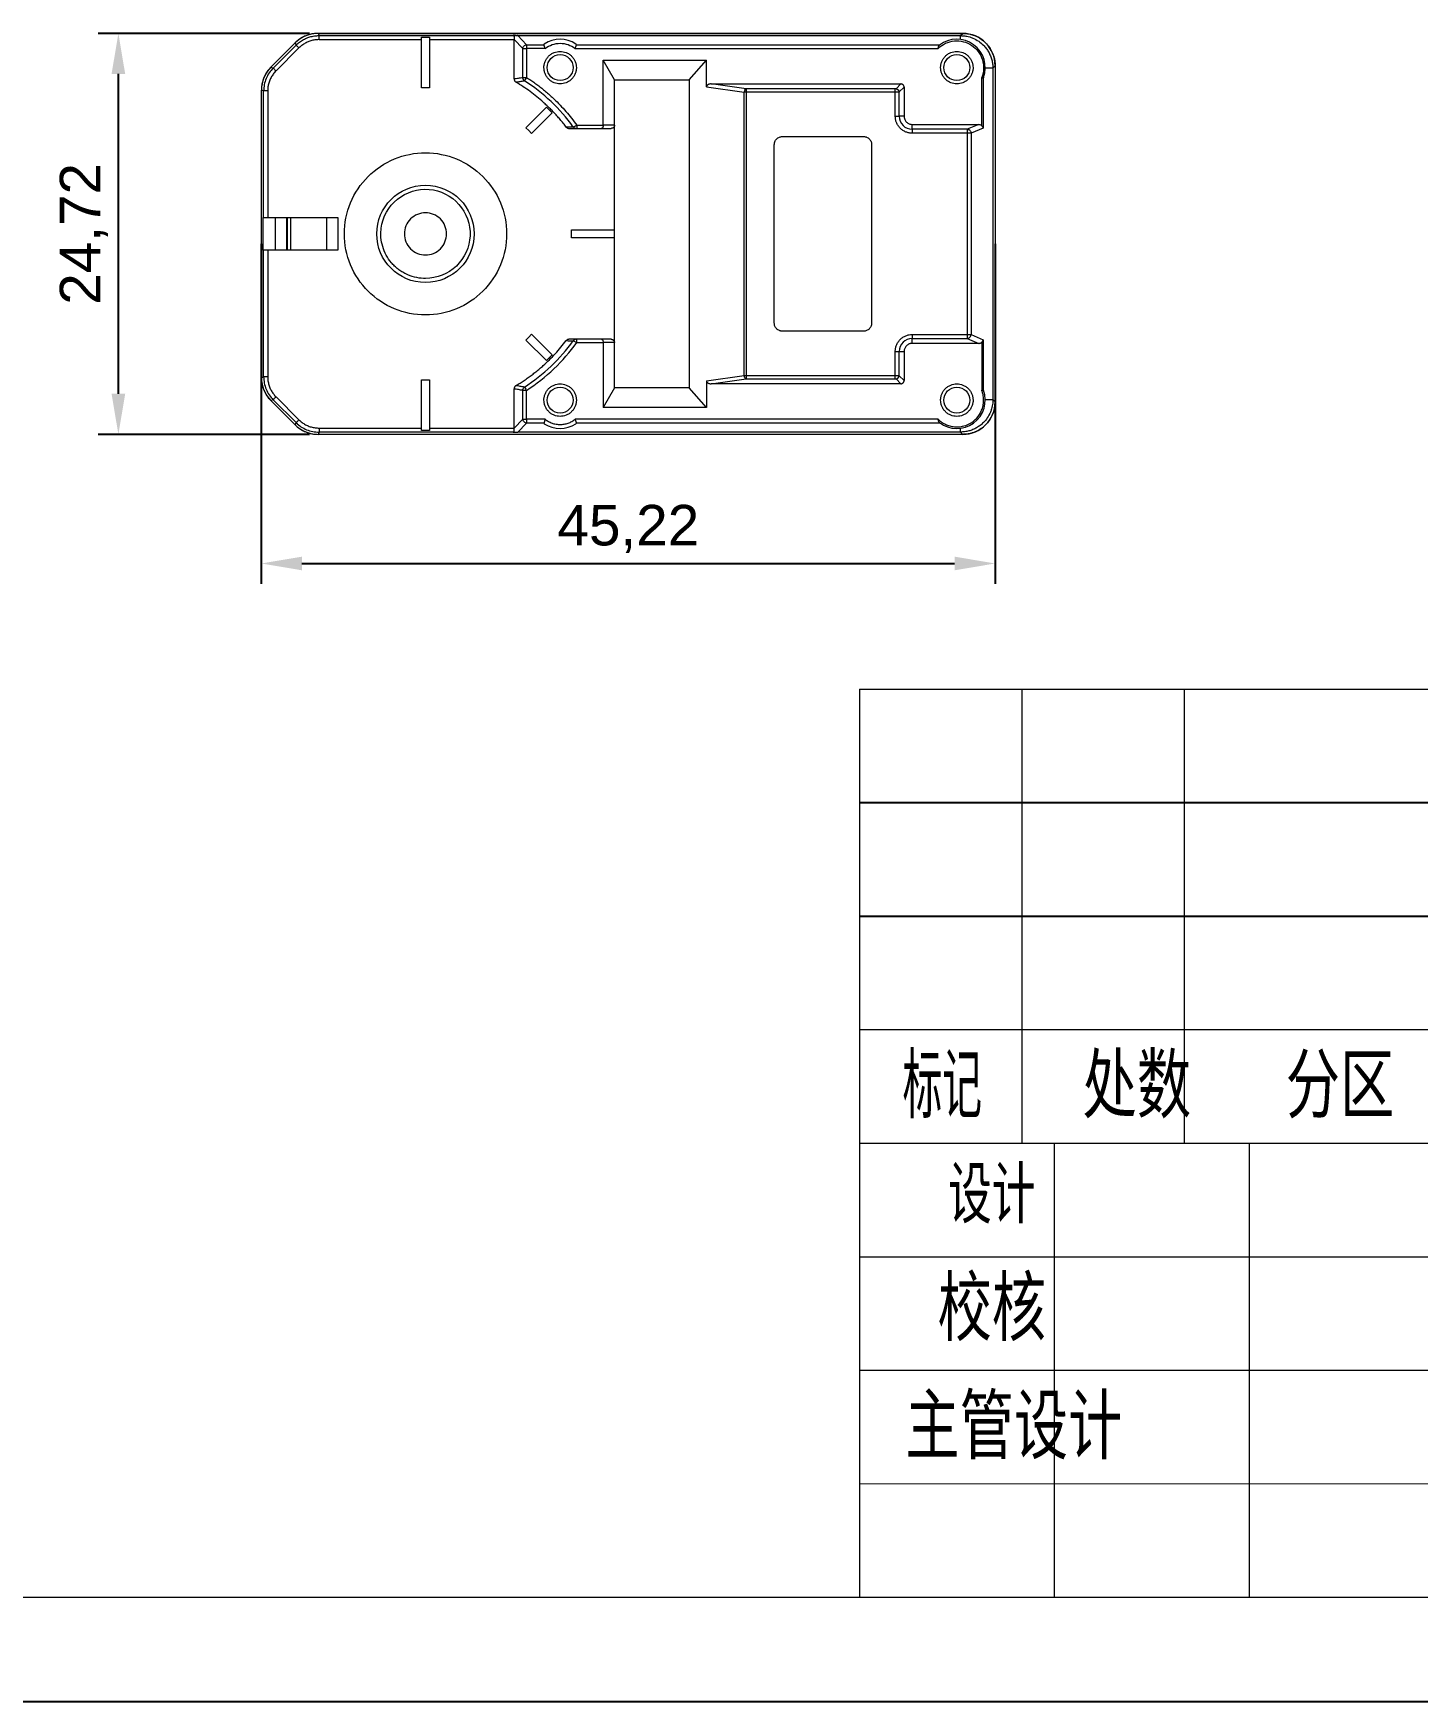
# Model space of a CAD drawing. Header units: millimetres. Extents: x 0 to 297, y 0 to 210.
# Drawn here: x 61.8 to 147.1, y 0 to 102.9 of the extents above; entities that cross this region are included whole.
import ezdxf

# ---------------------------------------------------------------- set-up
doc = ezdxf.new("R2010")
doc.units = ezdxf.units.MM
doc.layers.add('图框', color=7, linetype='Continuous')
doc.layers.add('标注层', color=90, linetype='Continuous')
doc.styles.add('SLDTEXTSTYLE0', font='TXT', dxfattribs={"width": 0.7, "bigfont": 'bigfont'})
doc.styles.get("Standard").update_dxf_attribs({"font": 'arial.ttf'})
doc.dimstyles.new('ISO-25', dxfattribs={"dimtxt": 2.5, "dimasz": 2.5, "dimexe": 1.25, "dimexo": 0.625, "dimtad": 1, "dimtxsty": 'Standard', "dimcen": 2.5, "dimadec": 0, "dimazin": 0, "dimtfac": 1, "dimtmove": 0, "dimatfit": 3, "dimfxl": 1, "dimarcsym": 0})

# ---------------------------------------------------------------- blocks, each defined once
blk = doc.blocks.new('*D2')
at = {"layer": 'Defpoints', "color": 0, "transparency": 16777216}
for p in [(75.86, 90.49), (121.09, 90.49), (121.09, 70.17)]:
    blk.add_point(p, dxfattribs=at)
at = {"layer": '标注层', "color": 0, "lineweight": -2, "transparency": 16777216}
for p, q in [((75.86, 89.87), (75.86, 68.92)), ((121.09, 89.87), (121.09, 68.92)), ((78.36, 70.17), (118.59, 70.17))]:
    blk.add_line(p, q, dxfattribs=at)
at = {"layer": '标注层', "color": 0, "transparency": 16777216}
for points in [[(78.36, 70.59), (78.36, 69.75), (75.86, 70.17)], [(118.59, 70.59), (118.59, 69.75), (121.09, 70.17)]]:
    blk.add_solid(points, dxfattribs=at)
at = {"layer": '标注层', "color": 0, "transparency": 16777216, "insert": (98.48, 72.3), "char_height": 2.5, "attachment_point": 5}
blk.add_mtext('45,22', dxfattribs=at)
blk = doc.blocks.new('*D3')
at = {"layer": 'Defpoints', "color": 0, "transparency": 16777216}
for p in [(67.05, 102.85), (79.44, 102.85), (79.44, 78.13)]:
    blk.add_point(p, dxfattribs=at)
at = {"layer": '标注层', "color": 0, "lineweight": -2, "transparency": 16777216}
for p, q in [((78.82, 102.85), (65.8, 102.85)), ((67.05, 80.63), (67.05, 100.35)), ((78.82, 78.13), (65.8, 78.13))]:
    blk.add_line(p, q, dxfattribs=at)
at = {"layer": '标注层', "color": 0, "transparency": 16777216}
for points in [[(66.63, 100.35), (67.47, 100.35), (67.05, 102.85)], [(66.63, 80.63), (67.47, 80.63), (67.05, 78.13)]]:
    blk.add_solid(points, dxfattribs=at)
at = {"layer": '标注层', "color": 0, "transparency": 16777216, "insert": (64.92, 90.49), "char_height": 2.5, "attachment_point": 5, "rotation": 90}
blk.add_mtext('24,72', dxfattribs=at)

msp = doc.modelspace()

# ---------------------------------------------------------------- linework, layer by layer
at = {"color": 7, "linetype": 'Continuous', "lineweight": 15}
for p, q in [((79.358, 102.853), (119.088, 102.853)), ((76.45, 100.773), (77.944, 102.267)), ((76.452, 100.772), (77.945, 102.265)), ((76.588, 100.716), (78.001, 102.129)), ((78.178, 101.952), (76.765, 100.539)), ((77.945, 102.265), (78.001, 102.129)), ((79.359, 102.851), (79.416, 102.715)), ((119.087, 102.851), (79.359, 102.851)), ((79.416, 102.715), (91.378, 102.715)), ((79.416, 102.465), (79.416, 102.715)), ((79.416, 102.465), (85.726, 102.465)), ((85.726, 102.611), (86.226, 102.611)), ((85.726, 99.491), (85.726, 102.465)), ((86.226, 102.465), (91.438, 102.465)), ((86.226, 102.465), (86.226, 99.491)), ((91.438, 102.48), (91.975, 101.924)), ((91.438, 102.48), (91.438, 102.465)), ((91.438, 100.049), (91.438, 102.465)), ((91.669, 102.712), (92.207, 102.155)), ((91.669, 102.712), (118.947, 102.712)), ((91.975, 100.139), (91.975, 101.924)), ((92.067, 101.924), (92.207, 101.924)), ((92.207, 102.155), (93.277, 102.155)), ((92.207, 101.924), (92.207, 100.139)), ((93.353, 101.924), (92.207, 101.924)), ((95.199, 101.924), (117.575, 101.924)), ((95.276, 102.155), (117.694, 102.155)), ((118.947, 102.712), (119.087, 102.851)), ((118.947, 102.477), (118.947, 102.712)), ((96.926, 101.191), (103.301, 101.191)), ((96.926, 97.191), (96.926, 101.191)), ((97.626, 99.991), (96.926, 101.191)), ((102.226, 99.991), (103.301, 101.191)), ((103.301, 99.558), (103.301, 101.191)), ((120.947, 100.712), (121.086, 100.851)), ((121.086, 100.851), (121.086, 80.131)), ((121.088, 100.853), (121.088, 80.129)), ((76.452, 100.772), (76.588, 100.716)), ((97.626, 97.191), (97.626, 99.991)), ((97.626, 99.991), (102.226, 99.991)), ((102.226, 99.991), (102.226, 80.991)), ((120.259, 97.167), (120.259, 100.13)), ((120.351, 100.112), (120.351, 97.015)), ((120.947, 100.712), (120.476, 100.712)), ((120.947, 100.712), (120.947, 80.271)), ((75.865, 81.623), (75.865, 99.359)), ((76.003, 99.302), (75.866, 99.358)), ((75.866, 81.624), (75.866, 99.358)), ((76.252, 99.302), (76.003, 99.302)), ((76.003, 91.491), (76.003, 99.302)), ((76.252, 99.302), (76.252, 91.491)), ((86.226, 99.491), (85.726, 99.491)), ((103.301, 99.558), (105.622, 99.231)), ((105.746, 99.428), (103.578, 99.733)), ((103.578, 99.733), (115.279, 99.733)), ((105.622, 81.752), (105.622, 99.231)), ((114.932, 99.428), (105.746, 99.428)), ((105.746, 99.231), (105.746, 81.752)), ((114.932, 99.231), (105.746, 99.231)), ((114.932, 97.741), (114.932, 99.231)), ((115.279, 99.733), (114.981, 99.435)), ((115.178, 99.238), (115.476, 99.537)), ((115.178, 97.741), (115.178, 99.238)), ((115.476, 99.537), (115.476, 97.741)), ((92.167, 97.035), (93.437, 98.305)), ((93.79, 97.951), (92.52, 96.682)), ((93.437, 98.305), (93.79, 97.951)), ((114.932, 97.741), (115.178, 97.741)), ((115.476, 97.741), (115.178, 97.741)), ((92.34, 96.855), (92.167, 97.035)), ((92.52, 96.682), (92.34, 96.855)), ((95.304, 97.191), (96.926, 97.191)), ((95.304, 96.991), (96.831, 96.991)), ((96.831, 96.991), (97.426, 96.991)), ((97.626, 97.191), (96.926, 97.191)), ((97.626, 90.741), (97.626, 97.191)), ((115.976, 96.943), (115.976, 97.241)), ((115.976, 97.241), (120.073, 97.241)), ((119.372, 96.943), (115.976, 96.943)), ((115.976, 96.943), (115.976, 96.696)), ((119.372, 96.696), (115.976, 96.696)), ((120.073, 97.241), (119.372, 96.943)), ((119.372, 96.857), (119.372, 96.696)), ((119.372, 96.696), (119.372, 84.286)), ((120.351, 97.015), (119.603, 96.696)), ((119.603, 96.696), (119.603, 84.286)), ((107.476, 84.991), (107.476, 95.991)), ((107.976, 96.491), (112.976, 96.491)), ((113.476, 95.991), (113.476, 84.991)), ((75.971, 89.491), (75.971, 91.491)), ((75.971, 91.491), (76.003, 91.491)), ((76.252, 91.491), (80.576, 91.491)), ((76.741, 89.491), (76.741, 91.491)), ((77.43, 89.491), (77.43, 91.491)), ((77.476, 89.491), (77.476, 91.491)), ((77.676, 89.491), (77.676, 91.491)), ((79.876, 91.491), (79.876, 89.491)), ((80.576, 91.491), (80.576, 89.491)), ((94.976, 90.741), (97.626, 90.741)), ((94.976, 90.241), (94.976, 90.741)), ((97.626, 90.241), (97.626, 90.741)), ((76.003, 89.491), (75.971, 89.491)), ((76.003, 81.68), (76.003, 89.491)), ((76.252, 89.491), (76.252, 81.68)), ((80.576, 89.491), (76.252, 89.491)), ((97.626, 90.241), (94.976, 90.241)), ((97.626, 83.791), (97.626, 90.241)), ((112.976, 84.491), (107.976, 84.491)), ((92.167, 83.947), (92.34, 84.127)), ((93.437, 82.677), (92.167, 83.947)), ((92.34, 84.127), (92.52, 84.301)), ((92.52, 84.301), (93.79, 83.031)), ((96.831, 83.991), (95.304, 83.991)), ((95.304, 83.791), (95.304, 83.991)), ((95.304, 83.791), (96.926, 83.791)), ((97.426, 83.991), (96.831, 83.991)), ((96.926, 83.791), (96.926, 79.791)), ((97.626, 83.791), (96.926, 83.791)), ((97.626, 80.991), (97.626, 83.791)), ((115.976, 84.286), (119.372, 84.286)), ((115.976, 84.286), (115.976, 84.04)), ((115.976, 84.04), (119.372, 84.04)), ((115.976, 83.741), (115.976, 84.04)), ((120.073, 83.741), (115.976, 83.741)), ((119.372, 84.04), (120.073, 83.741)), ((119.603, 84.286), (120.351, 83.967)), ((120.259, 83.816), (120.259, 80.852)), ((120.351, 83.967), (120.351, 80.87)), ((93.79, 83.031), (93.437, 82.677)), ((114.932, 83.241), (115.178, 83.241)), ((114.932, 81.752), (114.932, 83.241)), ((115.178, 81.744), (115.178, 83.241)), ((115.178, 83.241), (115.476, 83.241)), ((115.476, 83.241), (115.476, 81.446)), ((75.866, 81.624), (76.003, 81.68)), ((76.252, 81.68), (76.003, 81.68)), ((85.726, 81.491), (86.226, 81.491)), ((85.726, 78.517), (85.726, 81.491)), ((86.226, 81.491), (86.226, 78.517)), ((103.301, 81.424), (105.622, 81.752)), ((103.301, 81.424), (103.301, 79.791)), ((103.578, 81.249), (105.746, 81.555)), ((105.746, 81.752), (105.746, 81.623)), ((105.746, 81.752), (114.932, 81.752)), ((105.746, 81.555), (114.932, 81.555)), ((114.932, 81.555), (114.932, 81.752)), ((114.981, 81.547), (115.279, 81.249)), ((115.476, 81.446), (115.178, 81.744)), ((76.588, 80.266), (76.452, 80.21)), ((78.001, 78.853), (76.588, 80.266)), ((76.765, 80.443), (78.178, 79.03)), ((91.438, 78.517), (91.438, 80.934)), ((91.975, 79.059), (91.975, 80.843)), ((92.207, 79.059), (92.207, 80.844)), ((97.626, 80.991), (96.926, 79.791)), ((102.226, 80.991), (97.626, 80.991)), ((103.301, 79.791), (102.226, 80.991)), ((115.279, 81.249), (103.578, 81.249)), ((120.476, 80.271), (120.947, 80.271)), ((121.086, 80.131), (120.947, 80.271)), ((77.944, 78.715), (76.45, 80.209)), ((77.945, 78.717), (76.452, 80.21)), ((103.301, 79.791), (96.926, 79.791)), ((77.945, 78.717), (78.001, 78.853)), ((79.416, 78.267), (79.359, 78.131)), ((79.416, 78.517), (85.726, 78.517)), ((79.416, 78.517), (79.416, 78.267)), ((91.378, 78.267), (79.416, 78.267)), ((86.226, 78.371), (85.726, 78.371)), ((86.226, 78.517), (91.438, 78.517)), ((91.438, 78.503), (91.975, 79.059)), ((91.438, 78.517), (91.438, 78.503)), ((92.207, 78.828), (91.669, 78.271)), ((118.947, 78.271), (91.669, 78.271)), ((93.353, 79.059), (92.207, 79.059)), ((93.277, 78.828), (92.207, 78.828)), ((117.575, 79.059), (95.199, 79.059)), ((117.694, 78.828), (95.276, 78.828)), ((118.947, 78.271), (118.947, 78.505)), ((118.947, 78.271), (119.087, 78.131)), ((119.088, 78.129), (79.358, 78.129)), ((119.087, 78.131), (79.359, 78.131))]:
    msp.add_line(p, q, dxfattribs=at)
at = {"color": 7, "linetype": 'Continuous', "lineweight": 15, "flags": 128}
for points in [[(78.001, 102.129), (78.005, 102.125), (78.016, 102.115), (78.032, 102.099), (78.054, 102.077), (78.081, 102.05), (78.111, 102.02), (78.144, 101.987), (78.178, 101.952)], [(76.765, 80.443), (76.731, 80.409), (76.698, 80.376), (76.668, 80.346), (76.641, 80.319), (76.619, 80.297), (76.602, 80.28), (76.592, 80.27), (76.588, 80.266)]]:
    msp.add_lwpolyline(points, dxfattribs=at)
at = {"color": 7, "linetype": 'Continuous', "lineweight": 15}
for centre, radius in [((94.276, 100.741), 0.8), ((118.726, 100.741), 0.8), ((85.976, 90.491), 3), ((94.276, 80.241), 0.8), ((118.726, 80.241), 0.8)]:
    msp.add_circle(centre, radius, dxfattribs=at)
for centre, radius, start, end in [((94.276, 100.741), 1.75, 56.12339, 123.87661), ((118.726, 100.741), 1.75, 339.65418, 127.82292), ((85.976, 90.491), 11.243, 35.86268, 57.14451), ((105.915, 99.208), 0.294, 148.68421, 175.65647), ((115.976, 97.741), 0.799, 180, 270), ((85.976, 90.491), 11.243, 302.85546, 324.13732), ((95.246, 83.804), 0.187, 90.48736, 147.53464), ((115.976, 83.241), 0.799, 90, 180), ((119.331, 84.303), 0.272, 316.92929, 356.3446), ((114.974, 81.752), 0.204, 271.99816, 358.00184), ((118.726, 80.241), 1.75, 232.17708, 20.34582), ((92.248, 79.099), 0.274, 224.73305, 261.32978), ((94.276, 80.241), 1.75, 236.12339, 303.87661)]:
    msp.add_arc(centre, radius, start, end, dxfattribs=at)
for centre, major_axis, ratio, start_param, end_param in [((79.359, 100.853), (-0.765, 1.848), 0.9999554, 5.890502, 6.6758686), ((119.088, 100.853), (1.414, 1.414), 0.9999239, 5.4978252, 7.0685454), ((77.865, 99.359), (-1.848, 0.765), 0.9999554, 5.890502, 6.6758686), ((77.865, 81.623), (-1.848, -0.765), 0.9999554, 5.890502, 6.6758686), ((119.088, 80.13), (1.414, -1.414), 0.9999239, 5.4978252, 7.0685454), ((79.359, 80.13), (-0.765, -1.848), 0.9999554, 5.890502, 6.6758686)]:
    msp.add_ellipse(centre, major_axis=major_axis, ratio=ratio, start_param=start_param, end_param=end_param, dxfattribs=at)
for points, knots in [([(79.359, 102.851), (79.312, 102.85), (79.216, 102.848), (79.074, 102.832), (78.934, 102.807), (78.795, 102.772), (78.66, 102.727), (78.528, 102.672), (78.4, 102.608), (78.277, 102.535), (78.16, 102.454), (78.048, 102.364), (77.979, 102.298), (77.945, 102.265)], [0, 0, 0, 0, 0.0909098, 0.1818192, 0.2727283, 0.3636371, 0.4545457, 0.5454543, 0.6363629, 0.7272717, 0.8181808, 0.9090902, 1, 1, 1, 1]), ([(78.001, 102.129), (78.036, 102.162), (78.104, 102.228), (78.216, 102.317), (78.333, 102.399), (78.456, 102.472), (78.584, 102.536), (78.716, 102.59), (78.852, 102.636), (78.99, 102.671), (79.131, 102.696), (79.273, 102.712), (79.368, 102.714), (79.416, 102.715)], [0, 0, 0, 0, 0.0909128, 0.1818246, 0.2727355, 0.3636456, 0.4545549, 0.5454636, 0.6363718, 0.7272794, 0.8181866, 0.9090934, 1, 1, 1, 1]), ([(79.416, 102.465), (79.373, 102.464), (79.288, 102.462), (79.162, 102.448), (79.037, 102.426), (78.915, 102.393), (78.756, 102.34), (78.568, 102.253), (78.359, 102.12), (78.239, 102.009), (78.178, 101.952)], [0, 0, 0, 0, 0.0928907, 0.185058, 0.276992, 0.3691868, 0.4621321, 0.641989, 0.8200703, 1, 1, 1, 1]), ([(91.378, 102.715), (91.388, 102.714), (91.406, 102.712), (91.423, 102.703), (91.431, 102.694), (91.436, 102.687), (91.444, 102.673), (91.449, 102.639), (91.443, 102.586), (91.438, 102.526), (91.438, 102.495), (91.438, 102.48)], [0, 0, 0, 0, 0.1347169, 0.2554917, 0.2889865, 0.3225817, 0.3890904, 0.5155181, 0.7595843, 0.8786689, 1, 1, 1, 1]), ([(91.669, 102.712), (91.657, 102.711), (91.634, 102.711), (91.599, 102.71), (91.565, 102.71), (91.527, 102.712), (91.481, 102.714), (91.428, 102.714), (91.395, 102.715), (91.378, 102.715)], [0, 0, 0, 0, 0.0881949, 0.179554, 0.2773171, 0.392991, 0.5572492, 0.7761618, 1, 1, 1, 1]), ([(91.975, 101.924), (91.983, 101.979), (92.011, 102.034), (92.096, 102.118), (92.151, 102.147), (92.207, 102.155)], [0, 0, 0, 0, 0.5, 0.5, 1, 1, 1, 1]), ([(92.207, 102.155), (92.207, 102.136), (92.207, 102.103), (92.207, 102.022), (92.207, 101.973), (92.207, 101.924)], [0, 0, 0, 0, 0.5, 0.5, 1, 1, 1, 1]), ([(93.301, 102.194), (93.292, 102.188), (93.276, 102.175), (93.277, 102.161), (93.277, 102.155)], [0, 0, 0, 0, 0.52738509, 1, 1, 1, 1]), ([(93.353, 101.924), (93.348, 101.94), (93.336, 101.973), (93.322, 102.019), (93.309, 102.059), (93.298, 102.092), (93.289, 102.119), (93.282, 102.14), (93.278, 102.15), (93.277, 102.155)], [0, 0, 0, 0, 0.1749615, 0.3390701, 0.4923959, 0.635026, 0.7670701, 0.888668, 1, 1, 1, 1]), ([(93.353, 101.924), (93.617, 102.129), (93.942, 102.241), (94.611, 102.241), (94.936, 102.129), (95.199, 101.924)], [0, 0, 0, 0, 0.5, 0.5, 1, 1, 1, 1]), ([(95.276, 102.155), (95.273, 102.148), (95.269, 102.133), (95.257, 102.098), (95.241, 102.051), (95.222, 101.991), (95.207, 101.947), (95.199, 101.924)], [0, 0, 0, 0, 0.1587821, 0.3378138, 0.5375128, 0.7581718, 1, 1, 1, 1]), ([(95.276, 102.155), (95.276, 102.159), (95.277, 102.168), (95.269, 102.181), (95.258, 102.19), (95.252, 102.194)], [0, 0, 0, 0, 0.31090521, 0.64086352, 1, 1, 1, 1]), ([(117.575, 101.924), (117.846, 102.187), (118.199, 102.35), (118.952, 102.419), (119.329, 102.323), (119.957, 101.903), (120.19, 101.591), (120.414, 100.869), (120.399, 100.481), (120.259, 100.13)], [0, 0, 0, 0, 0.25, 0.25, 0.5, 0.5, 0.75, 0.75, 1, 1, 1, 1]), ([(117.575, 101.924), (117.577, 101.939), (117.581, 101.968), (117.589, 102.008), (117.6, 102.049), (117.619, 102.091), (117.642, 102.113), (117.653, 102.124)], [0, 0, 0, 0, 0.1902955, 0.3569937, 0.5005749, 0.7596752, 1, 1, 1, 1]), ([(118.947, 102.712), (118.992, 102.711), (119.123, 102.708), (119.314, 102.682), (119.525, 102.63), (119.777, 102.54), (120.07, 102.382), (120.34, 102.158), (120.538, 101.933), (120.683, 101.715), (120.8, 101.479), (120.884, 101.231), (120.937, 100.974), (120.943, 100.799), (120.947, 100.712)], [0, 0, 0, 0, 0.0429376, 0.1249612, 0.1840874, 0.2499399, 0.38056, 0.4997519, 0.5831251, 0.6664987, 0.7498727, 0.8332474, 0.9166231, 1, 1, 1, 1]), ([(119.087, 102.851), (119.138, 102.85), (119.24, 102.848), (119.391, 102.831), (119.553, 102.801), (119.727, 102.751), (119.961, 102.657), (120.23, 102.505), (120.508, 102.273), (120.74, 101.995), (120.891, 101.726), (120.986, 101.492), (121.043, 101.294), (121.08, 101.08), (121.084, 100.929), (121.086, 100.851)], [0, 0, 0, 0, 0.049444, 0.0975797, 0.1446817, 0.2064546, 0.2701692, 0.3859666, 0.5000208, 0.61391, 0.7298725, 0.7934294, 0.85536, 0.9262771, 1, 1, 1, 1]), ([(93.276, 100.741), (93.277, 100.773), (93.279, 100.835), (93.293, 100.929), (93.314, 101.02), (93.357, 101.144), (93.434, 101.294), (93.564, 101.453), (93.723, 101.583), (93.956, 101.704), (94.276, 101.765), (94.596, 101.704), (94.829, 101.583), (94.988, 101.453), (95.118, 101.294), (95.209, 101.117), (95.266, 100.93), (95.273, 100.804), (95.276, 100.741)], [0, 0, 0, 0, 0.0301662, 0.0600835, 0.0900217, 0.1202503, 0.1852247, 0.25037, 0.3153444, 0.3804898, 0.5000653, 0.6196409, 0.6846152, 0.7497605, 0.814735, 0.8798803, 0.9398985, 1, 1, 1, 1]), ([(117.726, 100.741), (117.727, 100.773), (117.729, 100.835), (117.743, 100.929), (117.764, 101.02), (117.807, 101.144), (117.884, 101.294), (118.014, 101.453), (118.173, 101.583), (118.406, 101.704), (118.726, 101.765), (119.046, 101.704), (119.279, 101.583), (119.438, 101.453), (119.568, 101.294), (119.659, 101.117), (119.716, 100.93), (119.723, 100.804), (119.726, 100.741)], [0, 0, 0, 0, 0.0301662, 0.0600835, 0.0900217, 0.1202503, 0.1852247, 0.25037, 0.3153444, 0.3804898, 0.5000653, 0.6196409, 0.6846152, 0.7497605, 0.814735, 0.8798803, 0.9398985, 1, 1, 1, 1]), ([(76.452, 100.772), (76.419, 100.738), (76.353, 100.669), (76.264, 100.558), (76.182, 100.441), (76.109, 100.318), (76.045, 100.19), (75.991, 100.058), (75.946, 99.922), (75.91, 99.784), (75.885, 99.643), (75.869, 99.501), (75.867, 99.406), (75.866, 99.358)], [0, 0, 0, 0, 0.0909098, 0.1818192, 0.2727283, 0.3636371, 0.4545457, 0.5454543, 0.6363629, 0.7272717, 0.8181808, 0.9090902, 1, 1, 1, 1]), ([(76.588, 100.716), (76.403, 100.531), (76.255, 100.309), (76.055, 99.826), (76.003, 99.564), (76.003, 99.302)], [0, 0, 0, 0, 0.5, 0.5, 1, 1, 1, 1]), ([(76.765, 100.539), (76.736, 100.509), (76.677, 100.447), (76.598, 100.348), (76.526, 100.244), (76.461, 100.134), (76.387, 99.984), (76.316, 99.79), (76.262, 99.548), (76.256, 99.384), (76.252, 99.302)], [0, 0, 0, 0, 0.0929346, 0.1851446, 0.2771209, 0.3693583, 0.4623471, 0.64213, 0.8201411, 1, 1, 1, 1]), ([(76.765, 100.539), (76.724, 100.581), (76.675, 100.629), (76.606, 100.698), (76.589, 100.715), (76.588, 100.716)], [0, 0, 0, 0, 0.5, 0.5, 1, 1, 1, 1]), ([(91.438, 100.049), (91.527, 100.065), (91.706, 100.097), (91.885, 100.125), (91.975, 100.139)], [0, 0, 0, 0, 0.4990076, 1, 1, 1, 1]), ([(91.438, 100.049), (91.439, 100.034), (91.44, 100.003), (91.455, 99.957), (91.48, 99.913), (91.514, 99.873), (91.543, 99.853), (91.557, 99.843)], [0, 0, 0, 0, 0.1807307, 0.3735152, 0.5764153, 0.786429, 1, 1, 1, 1]), ([(91.557, 99.843), (91.643, 99.86), (91.816, 99.893), (91.989, 99.921), (92.076, 99.936)], [0, 0, 0, 0, 0.4955953, 1, 1, 1, 1]), ([(94.652, 97.074), (94.592, 97.153), (94.47, 97.311), (94.28, 97.541), (94.084, 97.766), (93.881, 97.985), (93.673, 98.198), (93.459, 98.407), (93.184, 98.659), (92.843, 98.95), (92.43, 99.269), (92.003, 99.57), (91.706, 99.752), (91.557, 99.843)], [0, 0, 0, 0, 0.07154923, 0.14296943, 0.21431424, 0.28563747, 0.35699297, 0.42843454, 0.50001575, 0.62513161, 0.7499752, 0.87483515, 1, 1, 1, 1]), ([(92.076, 99.936), (92.047, 99.958), (92.021, 99.989), (91.985, 100.06), (91.976, 100.101), (91.975, 100.139)], [0, 0, 0, 0, 0.5, 0.5, 1, 1, 1, 1]), ([(91.975, 100.139), (91.993, 100.139), (92.026, 100.139), (92.108, 100.139), (92.157, 100.139), (92.207, 100.139)], [0, 0, 0, 0, 0.5, 0.5, 1, 1, 1, 1]), ([(92.207, 100.139), (92.293, 100.082), (92.464, 99.97), (92.715, 99.793), (92.961, 99.609), (93.202, 99.42), (93.438, 99.223), (93.669, 99.02), (93.951, 98.759), (94.278, 98.434), (94.64, 98.037), (94.985, 97.624), (95.198, 97.336), (95.304, 97.191)], [0, 0, 0, 0, 0.0715434, 0.1429638, 0.2143125, 0.2856408, 0.3569998, 0.4284408, 0.500015, 0.6251247, 0.7499755, 0.8748423, 1, 1, 1, 1]), ([(95.276, 100.741), (95.275, 100.71), (95.274, 100.647), (95.26, 100.554), (95.238, 100.462), (95.196, 100.338), (95.118, 100.188), (94.988, 100.029), (94.829, 99.899), (94.596, 99.779), (94.276, 99.717), (93.957, 99.779), (93.723, 99.899), (93.565, 100.029), (93.434, 100.188), (93.343, 100.366), (93.286, 100.553), (93.28, 100.678), (93.276, 100.741)], [0, 0, 0, 0, 0.0301662, 0.0600835, 0.0900217, 0.1202503, 0.1852247, 0.25037, 0.3153444, 0.3804898, 0.5000653, 0.6196409, 0.6846152, 0.7497605, 0.814735, 0.8798803, 0.9398985, 1, 1, 1, 1]), ([(119.726, 100.741), (119.725, 100.71), (119.724, 100.647), (119.71, 100.554), (119.688, 100.462), (119.646, 100.338), (119.568, 100.188), (119.438, 100.029), (119.279, 99.899), (119.046, 99.779), (118.726, 99.717), (118.407, 99.779), (118.173, 99.899), (118.015, 100.029), (117.884, 100.188), (117.793, 100.366), (117.736, 100.553), (117.73, 100.678), (117.726, 100.741)], [0, 0, 0, 0, 0.03016622, 0.06008349, 0.09002174, 0.1202503, 0.18522465, 0.25036995, 0.31534439, 0.38048977, 0.50006532, 0.61964087, 0.68461523, 0.74976053, 0.81473496, 0.87988034, 0.93989848, 1, 1, 1, 1]), ([(120.259, 100.13), (120.268, 100.128), (120.286, 100.125), (120.31, 100.12), (120.329, 100.116), (120.343, 100.114), (120.349, 100.113), (120.351, 100.112)], [0, 0, 0, 0, 0.2387839, 0.45816, 0.6581175, 0.8386957, 1, 1, 1, 1]), ([(120.367, 100.133), (120.365, 100.127), (120.36, 100.115), (120.354, 100.113), (120.351, 100.112)], [0, 0, 0, 0, 0.5523025, 1, 1, 1, 1]), ([(103.578, 99.733), (103.554, 99.732), (103.509, 99.731), (103.447, 99.715), (103.396, 99.694), (103.358, 99.67), (103.327, 99.642), (103.305, 99.604), (103.303, 99.574), (103.301, 99.558)], [0, 0, 0, 0, 0.19717784, 0.37239281, 0.52628169, 0.6518171, 0.74956994, 0.86934303, 1, 1, 1, 1]), ([(105.746, 99.428), (105.746, 99.42), (105.746, 99.395), (105.746, 99.324), (105.746, 99.277), (105.746, 99.231)], [0, 0, 0, 0, 0.5, 0.5, 1, 1, 1, 1]), ([(114.932, 99.231), (114.932, 99.277), (114.932, 99.324), (114.932, 99.395), (114.932, 99.42), (114.932, 99.428)], [0, 0, 0, 0, 0.5, 0.5, 1, 1, 1, 1]), ([(115.178, 99.238), (115.174, 99.237), (115.166, 99.236), (115.142, 99.235), (115.113, 99.233), (115.079, 99.232), (115.042, 99.232), (115.005, 99.231), (114.968, 99.231), (114.943, 99.231), (114.932, 99.231)], [0, 0, 0, 0, 0.14883401, 0.29086081, 0.42607861, 0.554486, 0.67608201, 0.79086617, 0.89883856, 1, 1, 1, 1]), ([(114.981, 99.435), (115.031, 99.433), (115.082, 99.411), (115.154, 99.339), (115.176, 99.289), (115.178, 99.238)], [0, 0, 0, 0, 0.5, 0.5, 1, 1, 1, 1]), ([(115.476, 99.537), (115.475, 99.551), (115.473, 99.581), (115.458, 99.623), (115.435, 99.661), (115.403, 99.692), (115.366, 99.715), (115.324, 99.731), (115.294, 99.733), (115.279, 99.733)], [0, 0, 0, 0, 0.1437298, 0.2865882, 0.4289213, 0.5710787, 0.7134118, 0.8562702, 1, 1, 1, 1]), ([(115.976, 96.696), (115.943, 96.697), (115.878, 96.699), (115.78, 96.713), (115.685, 96.736), (115.555, 96.781), (115.399, 96.861), (115.233, 96.997), (115.097, 97.163), (115.001, 97.349), (114.942, 97.544), (114.935, 97.675), (114.932, 97.741)], [0, 0, 0, 0, 0.0602617, 0.1200244, 0.1798271, 0.240208, 0.3700058, 0.5001305, 0.6299285, 0.7600533, 0.8799469, 1, 1, 1, 1]), ([(115.476, 97.741), (115.477, 97.72), (115.479, 97.678), (115.491, 97.617), (115.514, 97.544), (115.555, 97.465), (115.62, 97.385), (115.7, 97.32), (115.789, 97.275), (115.882, 97.246), (115.945, 97.243), (115.976, 97.241)], [0, 0, 0, 0, 0.0801151, 0.1597406, 0.2401519, 0.3697806, 0.5000923, 0.6297213, 0.7600334, 0.8798503, 1, 1, 1, 1]), ([(95.088, 97.078), (95.015, 97.077), (94.871, 97.076), (94.725, 97.075), (94.652, 97.074)], [0, 0, 0, 0, 0.5052886, 1, 1, 1, 1]), ([(94.652, 97.074), (94.662, 97.063), (94.683, 97.039), (94.719, 97.016), (94.766, 96.996), (94.799, 96.993), (94.824, 96.991)], [0, 0, 0, 0, 0.22827129, 0.49024424, 0.62793013, 1, 1, 1, 1]), ([(95.088, 97.078), (95.093, 97.08), (95.103, 97.086), (95.132, 97.101), (95.176, 97.123), (95.234, 97.155), (95.28, 97.179), (95.304, 97.191)], [0, 0, 0, 0, 0.1529524, 0.3293664, 0.5293199, 0.7528567, 1, 1, 1, 1]), ([(95.245, 96.991), (95.215, 96.991), (95.184, 96.999), (95.129, 97.03), (95.105, 97.052), (95.088, 97.078)], [0, 0, 0, 0, 0.5, 0.5, 1, 1, 1, 1]), ([(95.304, 97.191), (95.304, 97.139), (95.304, 97.087), (95.304, 97.013), (95.304, 96.991), (95.304, 96.991)], [0, 0, 0, 0, 0.5, 0.5, 1, 1, 1, 1]), ([(96.926, 97.191), (96.926, 97.179), (96.925, 97.154), (96.92, 97.118), (96.912, 97.083), (96.897, 97.045), (96.872, 97.002), (96.846, 96.995), (96.831, 96.991)], [0, 0, 0, 0, 0.1107226, 0.2252953, 0.3444969, 0.4690194, 0.6893627, 1, 1, 1, 1]), ([(97.626, 97.191), (97.626, 97.179), (97.624, 97.154), (97.613, 97.117), (97.595, 97.082), (97.565, 97.044), (97.51, 97.002), (97.457, 96.995), (97.426, 96.991)], [0, 0, 0, 0, 0.1147671, 0.2332588, 0.3559439, 0.4832446, 0.6989093, 1, 1, 1, 1]), ([(119.372, 96.943), (119.43, 96.938), (119.488, 96.91), (119.573, 96.82), (119.599, 96.758), (119.603, 96.696)], [0, 0, 0, 0, 0.5, 0.5, 1, 1, 1, 1]), ([(119.603, 96.696), (119.584, 96.696), (119.552, 96.696), (119.47, 96.696), (119.421, 96.696), (119.372, 96.696)], [0, 0, 0, 0, 0.5, 0.5, 1, 1, 1, 1]), ([(120.073, 97.241), (120.091, 97.24), (120.126, 97.239), (120.176, 97.224), (120.221, 97.201), (120.246, 97.178), (120.259, 97.167)], [0, 0, 0, 0, 0.26181871, 0.50899309, 0.7515307, 1, 1, 1, 1]), ([(120.351, 97.015), (120.346, 97.032), (120.337, 97.06), (120.314, 97.1), (120.289, 97.135), (120.268, 97.157), (120.259, 97.167)], [0, 0, 0, 0, 0.3142366, 0.5349114, 0.7849549, 1, 1, 1, 1]), ([(107.476, 95.991), (107.477, 96.012), (107.479, 96.054), (107.491, 96.116), (107.514, 96.188), (107.555, 96.268), (107.62, 96.347), (107.7, 96.412), (107.789, 96.458), (107.882, 96.486), (107.945, 96.49), (107.976, 96.491)], [0, 0, 0, 0, 0.0801151, 0.1597406, 0.2401519, 0.3697806, 0.5000923, 0.6297213, 0.7600334, 0.8798503, 1, 1, 1, 1]), ([(112.976, 96.491), (112.997, 96.49), (113.039, 96.489), (113.101, 96.477), (113.173, 96.453), (113.253, 96.412), (113.332, 96.347), (113.397, 96.268), (113.443, 96.179), (113.471, 96.086), (113.475, 96.023), (113.476, 95.991)], [0, 0, 0, 0, 0.0801151, 0.1597406, 0.2401519, 0.3697806, 0.5000923, 0.6297213, 0.7600334, 0.8798503, 1, 1, 1, 1]), ([(80.976, 90.491), (80.976, 91.146), (81.106, 91.8), (81.607, 93.009), (81.978, 93.564), (82.904, 94.49), (83.458, 94.86), (84.668, 95.361), (85.322, 95.491), (86.631, 95.491), (87.285, 95.361), (88.494, 94.86), (89.049, 94.49), (89.975, 93.564), (90.345, 93.009), (90.846, 91.8), (90.976, 91.146), (90.976, 90.491)], [0, 0, 0, 0, 0.125, 0.125, 0.25, 0.25, 0.375, 0.375, 0.5, 0.5, 0.625, 0.625, 0.75, 0.75, 0.875, 0.875, 1, 1, 1, 1]), ([(83.248, 90.835), (83.337, 91.539), (83.694, 92.181), (84.796, 93.074), (85.499, 93.291), (86.913, 93.172), (87.57, 92.842), (88.508, 91.778), (88.754, 91.085), (88.694, 89.668), (88.392, 88.998), (87.368, 88.015), (86.686, 87.741), (85.976, 87.741)], [0, 0, 0, 0, 0.1666667, 0.1666667, 0.3333333, 0.3333333, 0.5, 0.5, 0.6666667, 0.6666667, 0.8333333, 0.8333333, 1, 1, 1, 1]), ([(85.976, 91.791), (85.806, 91.791), (85.636, 91.757), (85.322, 91.627), (85.177, 91.531), (84.937, 91.29), (84.84, 91.146), (84.71, 90.831), (84.676, 90.661), (84.676, 90.321), (84.71, 90.151), (84.84, 89.836), (84.937, 89.692), (85.177, 89.452), (85.322, 89.355), (85.636, 89.225), (85.806, 89.191), (85.976, 89.191)], [0, 0, 0, 0, 0.125, 0.125, 0.25, 0.25, 0.375, 0.375, 0.5, 0.5, 0.625, 0.625, 0.75, 0.75, 0.875, 0.875, 1, 1, 1, 1]), ([(85.976, 89.191), (86.146, 89.191), (86.317, 89.225), (86.631, 89.355), (86.775, 89.452), (87.016, 89.692), (87.112, 89.836), (87.242, 90.151), (87.276, 90.321), (87.276, 90.661), (87.242, 90.831), (87.112, 91.146), (87.016, 91.29), (86.775, 91.531), (86.631, 91.627), (86.317, 91.757), (86.146, 91.791), (85.976, 91.791)], [0, 0, 0, 0, 0.125, 0.125, 0.25, 0.25, 0.375, 0.375, 0.5, 0.5, 0.625, 0.625, 0.75, 0.75, 0.875, 0.875, 1, 1, 1, 1]), ([(76.003, 91.491), (76.003, 91.491), (76.031, 91.491), (76.123, 91.491), (76.188, 91.491), (76.252, 91.491)], [0, 0, 0, 0, 0.5, 0.5, 1, 1, 1, 1]), ([(85.976, 87.741), (85.938, 87.742), (85.523, 87.747), (85.011, 87.88), (84.517, 88.155), (84.283, 88.317), (84.068, 88.504), (83.808, 88.781), (83.539, 89.175), (83.321, 89.704), (83.232, 90.172), (83.223, 90.514), (83.233, 90.704), (83.244, 90.798), (83.248, 90.835)], [0, 0, 0, 0, 0.0246871, 0.2674097, 0.328331, 0.3892399, 0.4501177, 0.5117745, 0.6337851, 0.7557951, 0.8777121, 0.9384908, 0.9762597, 1, 1, 1, 1]), ([(76.252, 89.491), (76.188, 89.491), (76.123, 89.491), (76.031, 89.491), (76.003, 89.491), (76.003, 89.491)], [0, 0, 0, 0, 0.5, 0.5, 1, 1, 1, 1]), ([(90.976, 90.491), (90.976, 89.837), (90.846, 89.182), (90.345, 87.973), (89.975, 87.418), (89.049, 86.493), (88.494, 86.122), (87.285, 85.621), (86.631, 85.491), (85.322, 85.491), (84.668, 85.621), (83.458, 86.122), (82.904, 86.493), (81.978, 87.418), (81.607, 87.973), (81.106, 89.182), (80.976, 89.837), (80.976, 90.491)], [0, 0, 0, 0, 0.125, 0.125, 0.25, 0.25, 0.375, 0.375, 0.5, 0.5, 0.625, 0.625, 0.75, 0.75, 0.875, 0.875, 1, 1, 1, 1]), ([(107.976, 84.491), (107.955, 84.492), (107.914, 84.493), (107.852, 84.506), (107.78, 84.529), (107.7, 84.57), (107.621, 84.635), (107.555, 84.715), (107.51, 84.803), (107.481, 84.897), (107.478, 84.96), (107.476, 84.991)], [0, 0, 0, 0, 0.0801151, 0.1597406, 0.2401519, 0.3697806, 0.5000923, 0.6297213, 0.7600334, 0.8798503, 1, 1, 1, 1]), ([(113.476, 84.991), (113.476, 84.97), (113.474, 84.928), (113.462, 84.867), (113.438, 84.794), (113.397, 84.715), (113.332, 84.635), (113.253, 84.57), (113.164, 84.525), (113.071, 84.496), (113.008, 84.493), (112.976, 84.491)], [0, 0, 0, 0, 0.0801151, 0.1597406, 0.2401519, 0.3697806, 0.5000923, 0.6297213, 0.7600334, 0.8798503, 1, 1, 1, 1]), ([(91.557, 81.139), (91.643, 81.191), (91.813, 81.294), (92.062, 81.458), (92.308, 81.628), (92.548, 81.804), (92.783, 81.987), (93.014, 82.177), (93.295, 82.422), (93.622, 82.729), (93.985, 83.104), (94.331, 83.496), (94.545, 83.771), (94.652, 83.908)], [0, 0, 0, 0, 0.0715492, 0.1429694, 0.2143142, 0.2856375, 0.356993, 0.4284345, 0.5000158, 0.6251316, 0.7499752, 0.8748352, 1, 1, 1, 1]), ([(94.824, 83.991), (94.81, 83.99), (94.785, 83.989), (94.755, 83.981), (94.737, 83.974), (94.713, 83.963), (94.684, 83.944), (94.662, 83.919), (94.652, 83.908)], [0, 0, 0, 0, 0.21389373, 0.37234494, 0.47113608, 0.50908009, 0.77148148, 1, 1, 1, 1]), ([(94.652, 83.908), (94.725, 83.907), (94.871, 83.906), (95.015, 83.905), (95.088, 83.904)], [0, 0, 0, 0, 0.4947117, 1, 1, 1, 1]), ([(95.088, 83.904), (95.092, 83.902), (95.1, 83.898), (95.121, 83.887), (95.155, 83.869), (95.215, 83.837), (95.273, 83.808), (95.304, 83.791)], [0, 0, 0, 0, 0.1289013, 0.2668414, 0.4136981, 0.6775613, 1, 1, 1, 1]), ([(96.831, 83.991), (96.838, 83.99), (96.85, 83.989), (96.867, 83.978), (96.881, 83.963), (96.891, 83.947), (96.906, 83.918), (96.922, 83.868), (96.925, 83.816), (96.926, 83.791)], [0, 0, 0, 0, 0.1359967, 0.2573165, 0.3639861, 0.4560518, 0.5335918, 0.7759423, 1, 1, 1, 1]), ([(97.426, 83.991), (97.44, 83.99), (97.465, 83.989), (97.5, 83.978), (97.528, 83.964), (97.551, 83.948), (97.583, 83.919), (97.618, 83.868), (97.624, 83.816), (97.626, 83.791)], [0, 0, 0, 0, 0.1315941, 0.2493118, 0.3531649, 0.4431763, 0.5193881, 0.7679652, 1, 1, 1, 1]), ([(114.932, 83.241), (114.932, 83.274), (114.934, 83.34), (114.948, 83.437), (114.971, 83.533), (115.016, 83.662), (115.097, 83.819), (115.232, 83.985), (115.398, 84.121), (115.584, 84.216), (115.779, 84.276), (115.911, 84.282), (115.976, 84.286)], [0, 0, 0, 0, 0.0602617, 0.1200244, 0.1798271, 0.240208, 0.3700058, 0.5001305, 0.6299285, 0.7600533, 0.8799469, 1, 1, 1, 1]), ([(115.976, 83.741), (115.955, 83.74), (115.914, 83.739), (115.852, 83.727), (115.78, 83.703), (115.7, 83.662), (115.621, 83.597), (115.555, 83.518), (115.51, 83.429), (115.481, 83.336), (115.478, 83.273), (115.476, 83.241)], [0, 0, 0, 0, 0.0801151, 0.1597406, 0.2401519, 0.3697806, 0.5000923, 0.6297213, 0.7600334, 0.8798503, 1, 1, 1, 1]), ([(119.372, 84.286), (119.372, 84.277), (119.372, 84.26), (119.372, 84.216), (119.372, 84.16), (119.372, 84.102), (119.373, 84.059), (119.372, 84.046), (119.372, 84.04)], [0, 0, 0, 0, 0.0779586, 0.1500935, 0.381725, 0.582014, 0.7896583, 1, 1, 1, 1]), ([(119.372, 84.286), (119.421, 84.286), (119.47, 84.286), (119.552, 84.286), (119.584, 84.286), (119.603, 84.286)], [0, 0, 0, 0, 0.5, 0.5, 1, 1, 1, 1]), ([(120.073, 83.741), (120.089, 83.742), (120.118, 83.743), (120.161, 83.754), (120.199, 83.77), (120.232, 83.791), (120.25, 83.808), (120.259, 83.816)], [0, 0, 0, 0, 0.225072, 0.4372181, 0.6367907, 0.8242138, 1, 1, 1, 1]), ([(120.351, 83.967), (120.347, 83.954), (120.339, 83.928), (120.319, 83.892), (120.298, 83.862), (120.279, 83.836), (120.265, 83.822), (120.259, 83.816)], [0, 0, 0, 0, 0.2619096, 0.4927229, 0.6925432, 0.861539, 1, 1, 1, 1]), ([(75.866, 81.624), (75.867, 81.576), (75.869, 81.481), (75.885, 81.339), (75.91, 81.199), (75.946, 81.06), (75.991, 80.925), (76.045, 80.793), (76.109, 80.665), (76.182, 80.542), (76.264, 80.425), (76.353, 80.313), (76.419, 80.244), (76.452, 80.21)], [0, 0, 0, 0, 0.0909098, 0.1818192, 0.2727283, 0.3636371, 0.4545457, 0.5454543, 0.6363629, 0.7272717, 0.8181808, 0.9090902, 1, 1, 1, 1]), ([(76.003, 81.68), (76.003, 81.419), (76.055, 81.157), (76.255, 80.673), (76.403, 80.451), (76.588, 80.266)], [0, 0, 0, 0, 0.5, 0.5, 1, 1, 1, 1]), ([(76.252, 81.68), (76.253, 81.638), (76.255, 81.553), (76.269, 81.427), (76.292, 81.302), (76.324, 81.179), (76.378, 81.021), (76.465, 80.833), (76.598, 80.624), (76.709, 80.504), (76.765, 80.443)], [0, 0, 0, 0, 0.0928907, 0.185058, 0.276992, 0.3691868, 0.4621321, 0.641989, 0.8200703, 1, 1, 1, 1]), ([(103.301, 81.424), (103.302, 81.414), (103.303, 81.393), (103.314, 81.364), (103.331, 81.337), (103.358, 81.312), (103.405, 81.283), (103.48, 81.255), (103.543, 81.251), (103.578, 81.249)], [0, 0, 0, 0, 0.0889618, 0.1717867, 0.2511283, 0.3488443, 0.4744229, 0.7128444, 1, 1, 1, 1]), ([(105.746, 81.555), (105.716, 81.561), (105.686, 81.585), (105.641, 81.657), (105.626, 81.704), (105.622, 81.752)], [0, 0, 0, 0, 0.5, 0.5, 1, 1, 1, 1]), ([(114.932, 81.752), (114.947, 81.752), (114.981, 81.752), (115.03, 81.751), (115.08, 81.75), (115.124, 81.749), (115.161, 81.747), (115.172, 81.745), (115.178, 81.744)], [0, 0, 0, 0, 0.1365698, 0.2851851, 0.4458426, 0.6185364, 0.8032586, 1, 1, 1, 1]), ([(115.279, 81.249), (115.294, 81.25), (115.324, 81.252), (115.366, 81.267), (115.403, 81.29), (115.435, 81.322), (115.458, 81.359), (115.473, 81.401), (115.475, 81.431), (115.476, 81.446)], [0, 0, 0, 0, 0.1437298, 0.2865882, 0.4289213, 0.5710787, 0.7134118, 0.8562702, 1, 1, 1, 1]), ([(91.557, 81.139), (91.545, 81.131), (91.521, 81.114), (91.49, 81.083), (91.466, 81.047), (91.45, 81.01), (91.44, 80.971), (91.438, 80.946), (91.438, 80.934)], [0, 0, 0, 0, 0.1781274, 0.3542076, 0.5261426, 0.6920031, 0.8502697, 1, 1, 1, 1]), ([(91.975, 80.843), (91.885, 80.857), (91.706, 80.885), (91.527, 80.918), (91.438, 80.934)], [0, 0, 0, 0, 0.50118881, 1, 1, 1, 1]), ([(92.076, 81.046), (91.989, 81.061), (91.816, 81.09), (91.643, 81.123), (91.557, 81.139)], [0, 0, 0, 0, 0.5045751, 1, 1, 1, 1]), ([(92.207, 80.844), (92.157, 80.844), (92.108, 80.844), (92.026, 80.844), (91.993, 80.844), (91.975, 80.843)], [0, 0, 0, 0, 0.5, 0.5, 1, 1, 1, 1]), ([(92.076, 81.046), (92.084, 81.034), (92.101, 81.008), (92.148, 80.935), (92.177, 80.889), (92.207, 80.844)], [0, 0, 0, 0, 0.5, 0.5, 1, 1, 1, 1]), ([(93.276, 80.241), (93.277, 80.273), (93.279, 80.335), (93.293, 80.429), (93.314, 80.52), (93.357, 80.644), (93.434, 80.794), (93.564, 80.953), (93.723, 81.083), (93.956, 81.204), (94.276, 81.265), (94.596, 81.204), (94.829, 81.083), (94.988, 80.953), (95.118, 80.794), (95.209, 80.617), (95.266, 80.43), (95.273, 80.304), (95.276, 80.241)], [0, 0, 0, 0, 0.0301662, 0.0600835, 0.0900217, 0.1202503, 0.1852247, 0.25037, 0.3153444, 0.3804898, 0.5000653, 0.6196409, 0.6846152, 0.7497605, 0.814735, 0.8798803, 0.9398985, 1, 1, 1, 1]), ([(95.276, 80.241), (95.275, 80.21), (95.274, 80.147), (95.26, 80.054), (95.238, 79.962), (95.196, 79.838), (95.118, 79.688), (94.988, 79.529), (94.829, 79.399), (94.596, 79.279), (94.276, 79.217), (93.957, 79.279), (93.723, 79.399), (93.565, 79.529), (93.434, 79.688), (93.343, 79.866), (93.286, 80.053), (93.28, 80.178), (93.276, 80.241)], [0, 0, 0, 0, 0.0301662, 0.0600835, 0.0900217, 0.1202503, 0.1852247, 0.25037, 0.3153444, 0.3804898, 0.5000653, 0.6196409, 0.6846152, 0.7497605, 0.814735, 0.8798803, 0.9398985, 1, 1, 1, 1]), ([(117.575, 79.059), (117.602, 79.034), (117.655, 78.984), (117.74, 78.917), (117.83, 78.854), (117.923, 78.798), (118.073, 78.721), (118.289, 78.641), (118.575, 78.59), (118.865, 78.588), (119.235, 78.653), (119.66, 78.844), (120, 79.164), (120.2, 79.481), (120.31, 79.749), (120.372, 80.033), (120.381, 80.287), (120.359, 80.504), (120.321, 80.682), (120.28, 80.795), (120.259, 80.852)], [0, 0, 0, 0, 0.0243836, 0.0486164, 0.0728048, 0.097056, 0.1214761, 0.1858179, 0.2502763, 0.3146181, 0.3790765, 0.5000187, 0.6209608, 0.6853026, 0.749761, 0.8141028, 0.8785612, 0.9190982, 0.9594123, 1, 1, 1, 1]), ([(117.726, 80.241), (117.727, 80.273), (117.729, 80.335), (117.743, 80.429), (117.764, 80.52), (117.807, 80.644), (117.884, 80.794), (118.014, 80.953), (118.173, 81.083), (118.406, 81.204), (118.726, 81.265), (119.046, 81.204), (119.279, 81.083), (119.438, 80.953), (119.568, 80.794), (119.659, 80.617), (119.716, 80.43), (119.723, 80.304), (119.726, 80.241)], [0, 0, 0, 0, 0.0301662, 0.0600835, 0.0900217, 0.1202503, 0.1852247, 0.25037, 0.3153444, 0.3804898, 0.5000653, 0.6196409, 0.6846152, 0.7497605, 0.814735, 0.8798803, 0.9398985, 1, 1, 1, 1]), ([(119.726, 80.241), (119.725, 80.21), (119.724, 80.147), (119.71, 80.054), (119.688, 79.962), (119.646, 79.838), (119.568, 79.688), (119.438, 79.529), (119.279, 79.399), (119.046, 79.279), (118.726, 79.217), (118.407, 79.279), (118.173, 79.399), (118.015, 79.529), (117.884, 79.688), (117.793, 79.866), (117.736, 80.053), (117.73, 80.178), (117.726, 80.241)], [0, 0, 0, 0, 0.0301662, 0.0600835, 0.0900217, 0.1202503, 0.1852247, 0.25037, 0.3153444, 0.3804898, 0.5000653, 0.6196409, 0.6846152, 0.7497605, 0.814735, 0.8798803, 0.9398985, 1, 1, 1, 1]), ([(120.947, 80.271), (120.946, 80.244), (120.946, 80.175), (120.936, 80.044), (120.911, 79.879), (120.865, 79.693), (120.775, 79.44), (120.616, 79.146), (120.393, 78.877), (120.167, 78.679), (119.949, 78.534), (119.714, 78.418), (119.466, 78.334), (119.209, 78.281), (119.034, 78.274), (118.947, 78.271)], [0, 0, 0, 0, 0.0249999, 0.0667102, 0.1251239, 0.184123, 0.2502268, 0.3813629, 0.5000853, 0.583403, 0.666721, 0.7500394, 0.8333586, 0.9166787, 1, 1, 1, 1]), ([(120.259, 80.852), (120.269, 80.854), (120.287, 80.858), (120.311, 80.862), (120.33, 80.866), (120.343, 80.868), (120.349, 80.869), (120.351, 80.87)], [0, 0, 0, 0, 0.24550127, 0.46820176, 0.66813481, 0.84536423, 1, 1, 1, 1]), ([(120.367, 80.85), (120.365, 80.856), (120.36, 80.867), (120.354, 80.869), (120.351, 80.87)], [0, 0, 0, 0, 0.5596391, 1, 1, 1, 1]), ([(121.086, 80.131), (121.085, 80.079), (121.083, 79.977), (121.066, 79.826), (121.036, 79.665), (120.986, 79.491), (120.892, 79.256), (120.74, 78.987), (120.508, 78.709), (120.23, 78.478), (119.962, 78.326), (119.727, 78.231), (119.529, 78.175), (119.315, 78.138), (119.164, 78.133), (119.087, 78.131)], [0, 0, 0, 0, 0.049444, 0.0975797, 0.1446817, 0.2064546, 0.2701692, 0.3859666, 0.5000208, 0.61391, 0.7298725, 0.7934294, 0.85536, 0.9262771, 1, 1, 1, 1]), ([(77.945, 78.717), (77.979, 78.684), (78.048, 78.618), (78.16, 78.529), (78.277, 78.447), (78.4, 78.374), (78.528, 78.31), (78.66, 78.256), (78.795, 78.211), (78.934, 78.175), (79.074, 78.15), (79.216, 78.134), (79.312, 78.132), (79.359, 78.131)], [0, 0, 0, 0, 0.0909098, 0.1818192, 0.2727283, 0.3636371, 0.4545457, 0.5454543, 0.6363629, 0.7272717, 0.8181808, 0.9090902, 1, 1, 1, 1]), ([(78.178, 79.03), (78.137, 78.988), (78.088, 78.94), (78.02, 78.871), (78.002, 78.854), (78.001, 78.853)], [0, 0, 0, 0, 0.5, 0.5, 1, 1, 1, 1]), ([(78.001, 78.853), (78.186, 78.668), (78.408, 78.52), (78.892, 78.319), (79.154, 78.267), (79.416, 78.267)], [0, 0, 0, 0, 0.5, 0.5, 1, 1, 1, 1]), ([(78.178, 79.03), (78.209, 79), (78.27, 78.942), (78.369, 78.862), (78.474, 78.79), (78.583, 78.726), (78.733, 78.652), (78.928, 78.581), (79.169, 78.527), (79.333, 78.521), (79.416, 78.517)], [0, 0, 0, 0, 0.0929346, 0.1851446, 0.2771209, 0.3693583, 0.4623471, 0.64213, 0.8201411, 1, 1, 1, 1]), ([(91.378, 78.267), (91.388, 78.268), (91.406, 78.27), (91.435, 78.287), (91.448, 78.319), (91.446, 78.367), (91.442, 78.41), (91.438, 78.458), (91.438, 78.489), (91.438, 78.503)], [0, 0, 0, 0, 0.1418388, 0.2549795, 0.5124698, 0.6089454, 0.7584006, 0.895409, 1, 1, 1, 1]), ([(91.378, 78.267), (91.394, 78.268), (91.425, 78.268), (91.475, 78.268), (91.521, 78.27), (91.565, 78.272), (91.612, 78.272), (91.651, 78.271), (91.669, 78.271)], [0, 0, 0, 0, 0.2098911, 0.4144027, 0.5877074, 0.7096504, 0.8613929, 1, 1, 1, 1]), ([(91.975, 79.059), (91.993, 79.059), (92.026, 79.059), (92.108, 79.059), (92.157, 79.059), (92.207, 79.059)], [0, 0, 0, 0, 0.5, 0.5, 1, 1, 1, 1]), ([(92.207, 79.059), (92.207, 79.01), (92.207, 78.961), (92.207, 78.879), (92.207, 78.847), (92.207, 78.828)], [0, 0, 0, 0, 0.5, 0.5, 1, 1, 1, 1]), ([(93.277, 78.828), (93.276, 78.824), (93.275, 78.815), (93.284, 78.801), (93.295, 78.793), (93.301, 78.788)], [0, 0, 0, 0, 0.31090521, 0.64086352, 1, 1, 1, 1]), ([(93.353, 79.059), (93.348, 79.043), (93.337, 79.013), (93.322, 78.969), (93.309, 78.93), (93.298, 78.895), (93.289, 78.867), (93.282, 78.844), (93.279, 78.833), (93.277, 78.828)], [0, 0, 0, 0, 0.1628565, 0.3190949, 0.4686343, 0.6114381, 0.7475276, 0.8769931, 1, 1, 1, 1]), ([(93.353, 79.059), (93.386, 79.035), (93.45, 78.987), (93.554, 78.925), (93.662, 78.871), (93.816, 78.809), (94.021, 78.755), (94.276, 78.734), (94.532, 78.755), (94.775, 78.82), (95.002, 78.919), (95.134, 79.012), (95.199, 79.059)], [0, 0, 0, 0, 0.0609257, 0.121487, 0.1820811, 0.2431044, 0.371468, 0.5000968, 0.6284605, 0.7570894, 0.8784795, 1, 1, 1, 1]), ([(95.199, 79.059), (95.205, 79.042), (95.216, 79.009), (95.231, 78.963), (95.244, 78.924), (95.255, 78.89), (95.264, 78.863), (95.271, 78.842), (95.274, 78.833), (95.276, 78.828)], [0, 0, 0, 0, 0.1749615, 0.3390701, 0.4923959, 0.635026, 0.7670701, 0.888668, 1, 1, 1, 1]), ([(95.252, 78.788), (95.26, 78.795), (95.277, 78.807), (95.276, 78.821), (95.276, 78.828)], [0, 0, 0, 0, 0.5273851, 1, 1, 1, 1]), ([(117.653, 78.859), (117.646, 78.865), (117.63, 78.879), (117.613, 78.907), (117.597, 78.943), (117.584, 78.994), (117.579, 79.036), (117.575, 79.059)], [0, 0, 0, 0, 0.156359, 0.3198293, 0.49282, 0.7202204, 1, 1, 1, 1])]:
    msp.add_open_spline(points, degree=3, knots=knots, dxfattribs=at)
for points in [[(85.726, 102.465), (85.726, 102.517), (85.726, 102.569), (85.726, 102.611)], [(86.226, 102.611), (86.226, 102.569), (86.226, 102.517), (86.226, 102.465)], [(91.975, 101.924), (91.994, 101.924), (92.026, 101.924), (92.067, 101.924)], [(92.125, 100.011), (92.101, 99.975), (92.084, 99.948), (92.076, 99.936)], [(92.207, 100.139), (92.177, 100.093), (92.148, 100.047), (92.125, 100.011)], [(105.746, 99.231), (105.701, 99.231), (105.657, 99.231), (105.622, 99.231)], [(105.664, 99.361), (105.686, 99.397), (105.716, 99.421), (105.746, 99.428)], [(114.981, 99.435), (114.977, 99.431), (114.955, 99.428), (114.932, 99.428)], [(94.824, 96.991), (94.965, 96.991), (95.105, 96.991), (95.245, 96.991)], [(95.245, 96.991), (95.252, 96.991), (95.278, 96.991), (95.304, 96.991)], [(119.372, 96.943), (119.372, 96.932), (119.372, 96.902), (119.372, 96.857)], [(92.207, 80.844), (93.411, 81.621), (94.468, 82.627), (95.304, 83.791)], [(95.245, 83.991), (95.105, 83.991), (94.965, 83.991), (94.824, 83.991)], [(95.304, 83.991), (95.278, 83.991), (95.252, 83.991), (95.245, 83.991)], [(119.53, 84.117), (119.488, 84.072), (119.43, 84.044), (119.372, 84.04)], [(105.622, 81.752), (105.657, 81.752), (105.701, 81.752), (105.746, 81.752)], [(105.746, 81.623), (105.746, 81.588), (105.746, 81.563), (105.746, 81.555)], [(114.932, 81.555), (114.955, 81.555), (114.977, 81.552), (114.981, 81.547)], [(91.975, 80.843), (91.976, 80.882), (91.985, 80.922), (92.003, 80.958)], [(92.003, 80.958), (92.021, 80.993), (92.047, 81.024), (92.076, 81.046)], [(85.726, 78.371), (85.726, 78.414), (85.726, 78.465), (85.726, 78.517)], [(86.226, 78.517), (86.226, 78.465), (86.226, 78.414), (86.226, 78.371)], [(92.053, 78.906), (92.011, 78.948), (91.983, 79.003), (91.975, 79.059)]]:
    msp.add_open_spline(points, degree=3, dxfattribs=at)
at = {"layer": '图框', "lineweight": 15}
for p, q in [((112.733, 62.431), (292.733, 62.431)), ((112.733, 62.431), (112.733, 6.431)), ((122.733, 62.431), (122.733, 34.431)), ((132.733, 62.431), (132.733, 34.431)), ((112.733, 41.431), (192.733, 41.431)), ((112.733, 34.431), (192.733, 34.431)), ((124.733, 34.431), (124.733, 6.431)), ((136.733, 34.431), (136.733, 6.431)), ((112.733, 27.431), (192.733, 27.431)), ((112.733, 20.431), (192.733, 20.431)), ((112.733, 13.431), (192.733, 13.452)), ((112.733, 6.431), (292.733, 6.431))]:
    msp.add_line(p, q, dxfattribs=at)
at = {"layer": '图框'}
for p, q in [((112.733, 55.431), (192.733, 55.431)), ((112.733, 48.431), (192.733, 48.431)), ((0, 0), (297, 0))]:
    msp.add_line(p, q, dxfattribs=at)
at = {"layer": '图框', "linetype": 'Continuous', "lineweight": 15}
msp.add_line((25.733, 6.431), (292.733, 6.431), dxfattribs=at)

# ---------------------------------------------------------------- texts
at = {"layer": '图框', "char_height": 3.5, "attachment_point": 2, "style": 'SLDTEXTSTYLE0'}
for s, insert in [('{\\fHYSWLongFangSong|b0|i0|c134|p2;标记}', (117.829, 39.848)), ('{\\fFangSong|b0|i0|c134|p49;处数}', (129.82, 39.848)), ('{\\fFangSong|b0|i0|c134|p49;分区}', (142.341, 39.848)), ('设计', (120.88, 32.989)), ('{\\fFangSong|b0|i0|c134|p49;校核}', (120.88, 26.11)), ('{\\fFangSong|b0|i0|c134|p49;主管设计}', (122.239, 18.83))]:
    msp.add_mtext(s, dxfattribs=dict(at, insert=insert))

# ---------------------------------------------------------------- dimensions: what is measured, and where the dimension line sits
at = {"layer": '标注层'}
dim = msp.add_linear_dim(base=(67.05, 102.853), p1=(79.441, 78.129), p2=(79.441, 102.853), angle=90, dimstyle='ISO-25', dxfattribs=at)
dim.commit()
dim.dimension.update_dxf_attribs({"geometry": '*D3', "text_midpoint": (64.923, 90.491)})
dim = msp.add_linear_dim(base=(121.088, 70.172), p1=(75.865, 90.491), p2=(121.088, 90.491), dimstyle='ISO-25', dxfattribs=at)
dim.commit()
dim.dimension.update_dxf_attribs({"geometry": '*D2', "text_midpoint": (98.476, 72.299)})

doc.saveas('drawing.dxf')
